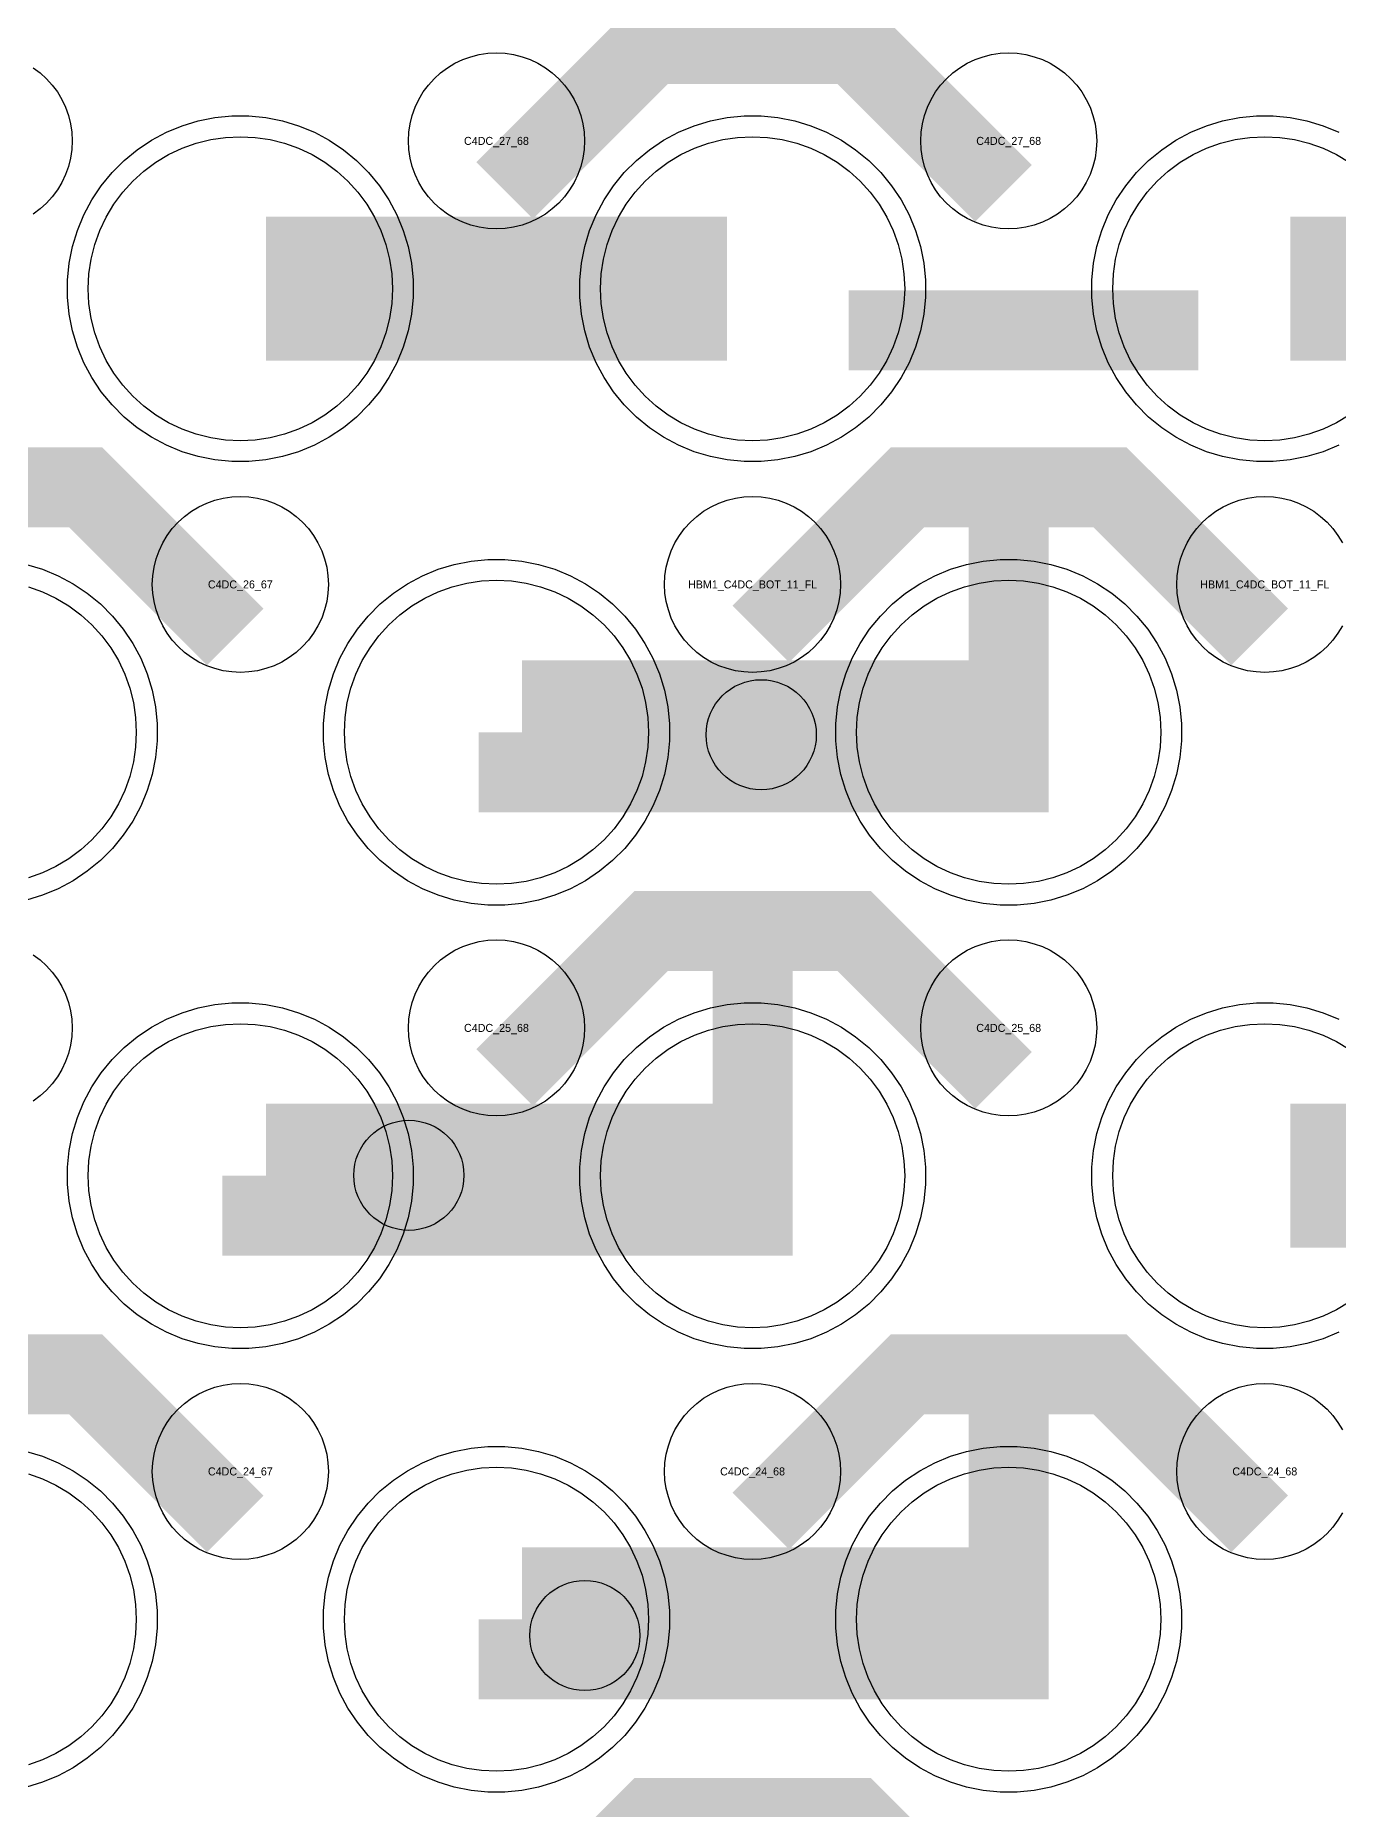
# Model space of a CAD drawing. Extents: x -11880 to 11880, y -14992 to 14992.
# Drawn here: x 9616 to 10023, y -11573 to -11019 of the extents above; entities that cross this region are included whole.
import ezdxf
from ezdxf.enums import TextEntityAlignment as Align

# ---------------------------------------------------------------- set-up
doc = ezdxf.new("R2010")
doc.units = 0
doc.header["$MEASUREMENT"] = 0
for name, color, linetype in [('GDS_775_DT_237', 138, 'CONTINUOUS'), ('RDL1_FS', 34, 'CONTINUOUS'), ('RDL_BS', 160, 'CONTINUOUS')]:
    doc.layers.add(name, color=color, linetype=linetype)

msp = doc.modelspace()

# ---------------------------------------------------------------- linework, layer by layer
at = {"layer": 'RDL1_FS'}
for points in [[(9680, -11145.844), (9675.343, -11145.615), (9670.732, -11144.931), (9666.209, -11143.799), (9661.819, -11142.227), (9657.605, -11140.235), (9653.605, -11137.837), (9649.86, -11135.059), (9646.406, -11131.929), (9643.276, -11128.475), (9640.498, -11124.73), (9638.1, -11120.73), (9636.108, -11116.516), (9634.536, -11112.126), (9633.404, -11107.603), (9632.72, -11102.992), (9632.491, -11098.335), (9632.72, -11093.678), (9633.404, -11089.067), (9634.536, -11084.544), (9636.108, -11080.154), (9638.1, -11075.94), (9640.498, -11071.94), (9643.276, -11068.195), (9646.406, -11064.741), (9649.86, -11061.611), (9653.605, -11058.833), (9657.605, -11056.435), (9661.819, -11054.443), (9666.209, -11052.871), (9670.732, -11051.739), (9675.343, -11051.055), (9680, -11050.826), (9684.657, -11051.055), (9689.268, -11051.739), (9693.791, -11052.871), (9698.181, -11054.443), (9702.395, -11056.435), (9706.395, -11058.833), (9710.14, -11061.611), (9713.594, -11064.741), (9716.724, -11068.195), (9719.502, -11071.94), (9721.9, -11075.94), (9723.892, -11080.154), (9725.464, -11084.544), (9726.596, -11089.067), (9727.28, -11093.678), (9727.509, -11098.335), (9727.28, -11102.992), (9726.596, -11107.603), (9725.464, -11112.126), (9723.892, -11116.516), (9721.9, -11120.73), (9719.502, -11124.73), (9716.724, -11128.475), (9713.594, -11131.929), (9710.14, -11135.059), (9706.395, -11137.837), (9702.395, -11140.235), (9698.181, -11142.227), (9693.791, -11143.799), (9689.268, -11144.931), (9684.657, -11145.615)], [(9840, -11145.844), (9835.343, -11145.615), (9830.732, -11144.931), (9826.209, -11143.799), (9821.819, -11142.227), (9817.605, -11140.235), (9813.605, -11137.837), (9809.86, -11135.059), (9806.406, -11131.929), (9803.276, -11128.475), (9800.498, -11124.73), (9798.1, -11120.73), (9796.108, -11116.516), (9794.536, -11112.126), (9793.404, -11107.603), (9792.72, -11102.992), (9792.491, -11098.335), (9792.72, -11093.678), (9793.404, -11089.067), (9794.536, -11084.544), (9796.108, -11080.154), (9798.1, -11075.94), (9800.498, -11071.94), (9803.276, -11068.195), (9806.406, -11064.741), (9809.86, -11061.611), (9813.605, -11058.833), (9817.605, -11056.435), (9821.819, -11054.443), (9826.209, -11052.871), (9830.732, -11051.739), (9835.343, -11051.055), (9840, -11050.826), (9844.657, -11051.055), (9849.268, -11051.739), (9853.791, -11052.871), (9858.181, -11054.443), (9862.395, -11056.435), (9866.395, -11058.833), (9870.14, -11061.611), (9873.594, -11064.741), (9876.724, -11068.195), (9879.502, -11071.94), (9881.9, -11075.94), (9883.892, -11080.154), (9885.464, -11084.544), (9886.596, -11089.067), (9887.28, -11093.678), (9887.509, -11098.335), (9887.28, -11102.992), (9886.596, -11107.603), (9885.464, -11112.126), (9883.892, -11116.516), (9881.9, -11120.73), (9879.502, -11124.73), (9876.724, -11128.475), (9873.594, -11131.929), (9870.14, -11135.059), (9866.395, -11137.837), (9862.395, -11140.235), (9858.181, -11142.227), (9853.791, -11143.799), (9849.268, -11144.931), (9844.657, -11145.615)], [(9760, -11284.409), (9755.343, -11284.18), (9750.732, -11283.496), (9746.209, -11282.364), (9741.819, -11280.792), (9737.605, -11278.8), (9733.605, -11276.402), (9729.86, -11273.624), (9726.406, -11270.494), (9723.276, -11267.04), (9720.498, -11263.295), (9718.1, -11259.295), (9716.108, -11255.081), (9714.536, -11250.691), (9713.404, -11246.168), (9712.72, -11241.557), (9712.491, -11236.9), (9712.72, -11232.243), (9713.404, -11227.632), (9714.536, -11223.109), (9716.108, -11218.719), (9718.1, -11214.505), (9720.498, -11210.505), (9723.276, -11206.76), (9726.406, -11203.306), (9729.86, -11200.176), (9733.605, -11197.398), (9737.605, -11195), (9741.819, -11193.008), (9746.209, -11191.436), (9750.732, -11190.304), (9755.343, -11189.62), (9760, -11189.391), (9764.657, -11189.62), (9769.268, -11190.304), (9773.791, -11191.436), (9778.181, -11193.008), (9782.395, -11195), (9786.395, -11197.398), (9790.14, -11200.176), (9793.594, -11203.306), (9796.724, -11206.76), (9799.502, -11210.505), (9801.9, -11214.505), (9803.892, -11218.719), (9805.464, -11223.109), (9806.596, -11227.632), (9807.28, -11232.243), (9807.509, -11236.9), (9807.28, -11241.557), (9806.596, -11246.168), (9805.464, -11250.691), (9803.892, -11255.081), (9801.9, -11259.295), (9799.502, -11263.295), (9796.724, -11267.04), (9793.594, -11270.494), (9790.14, -11273.624), (9786.395, -11276.402), (9782.395, -11278.8), (9778.181, -11280.792), (9773.791, -11282.364), (9769.268, -11283.496), (9764.657, -11284.18)], [(9920, -11284.409), (9915.343, -11284.18), (9910.732, -11283.496), (9906.209, -11282.364), (9901.819, -11280.792), (9897.605, -11278.8), (9893.605, -11276.402), (9889.86, -11273.624), (9886.406, -11270.494), (9883.276, -11267.04), (9880.498, -11263.295), (9878.1, -11259.295), (9876.108, -11255.081), (9874.536, -11250.691), (9873.404, -11246.168), (9872.72, -11241.557), (9872.491, -11236.9), (9872.72, -11232.243), (9873.404, -11227.632), (9874.536, -11223.109), (9876.108, -11218.719), (9878.1, -11214.505), (9880.498, -11210.505), (9883.276, -11206.76), (9886.406, -11203.306), (9889.86, -11200.176), (9893.605, -11197.398), (9897.605, -11195), (9901.819, -11193.008), (9906.209, -11191.436), (9910.732, -11190.304), (9915.343, -11189.62), (9920, -11189.391), (9924.657, -11189.62), (9929.268, -11190.304), (9933.791, -11191.436), (9938.181, -11193.008), (9942.395, -11195), (9946.395, -11197.398), (9950.14, -11200.176), (9953.594, -11203.306), (9956.724, -11206.76), (9959.502, -11210.505), (9961.9, -11214.505), (9963.892, -11218.719), (9965.464, -11223.109), (9966.596, -11227.632), (9967.28, -11232.243), (9967.509, -11236.9), (9967.28, -11241.557), (9966.596, -11246.168), (9965.464, -11250.691), (9963.892, -11255.081), (9961.9, -11259.295), (9959.502, -11263.295), (9956.724, -11267.04), (9953.594, -11270.494), (9950.14, -11273.624), (9946.395, -11276.402), (9942.395, -11278.8), (9938.181, -11280.792), (9933.791, -11282.364), (9929.268, -11283.496), (9924.657, -11284.18)], [(9680, -11422.969), (9675.343, -11422.74), (9670.732, -11422.056), (9666.209, -11420.924), (9661.819, -11419.352), (9657.605, -11417.36), (9653.605, -11414.962), (9649.86, -11412.184), (9646.406, -11409.054), (9643.276, -11405.6), (9640.498, -11401.855), (9638.1, -11397.855), (9636.108, -11393.641), (9634.536, -11389.251), (9633.404, -11384.728), (9632.72, -11380.117), (9632.491, -11375.46), (9632.72, -11370.803), (9633.404, -11366.192), (9634.536, -11361.669), (9636.108, -11357.279), (9638.1, -11353.065), (9640.498, -11349.065), (9643.276, -11345.32), (9646.406, -11341.866), (9649.86, -11338.736), (9653.605, -11335.958), (9657.605, -11333.56), (9661.819, -11331.568), (9666.209, -11329.996), (9670.732, -11328.864), (9675.343, -11328.18), (9680, -11327.951), (9684.657, -11328.18), (9689.268, -11328.864), (9693.791, -11329.996), (9698.181, -11331.568), (9702.395, -11333.56), (9706.395, -11335.958), (9710.14, -11338.736), (9713.594, -11341.866), (9716.724, -11345.32), (9719.502, -11349.065), (9721.9, -11353.065), (9723.892, -11357.279), (9725.464, -11361.669), (9726.596, -11366.192), (9727.28, -11370.803), (9727.509, -11375.46), (9727.28, -11380.117), (9726.596, -11384.728), (9725.464, -11389.251), (9723.892, -11393.641), (9721.9, -11397.855), (9719.502, -11401.855), (9716.724, -11405.6), (9713.594, -11409.054), (9710.14, -11412.184), (9706.395, -11414.962), (9702.395, -11417.36), (9698.181, -11419.352), (9693.791, -11420.924), (9689.268, -11422.056), (9684.657, -11422.74)], [(9840, -11422.969), (9835.343, -11422.74), (9830.732, -11422.056), (9826.209, -11420.924), (9821.819, -11419.352), (9817.605, -11417.36), (9813.605, -11414.962), (9809.86, -11412.184), (9806.406, -11409.054), (9803.276, -11405.6), (9800.498, -11401.855), (9798.1, -11397.855), (9796.108, -11393.641), (9794.536, -11389.251), (9793.404, -11384.728), (9792.72, -11380.117), (9792.491, -11375.46), (9792.72, -11370.803), (9793.404, -11366.192), (9794.536, -11361.669), (9796.108, -11357.279), (9798.1, -11353.065), (9800.498, -11349.065), (9803.276, -11345.32), (9806.406, -11341.866), (9809.86, -11338.736), (9813.605, -11335.958), (9817.605, -11333.56), (9821.819, -11331.568), (9826.209, -11329.996), (9830.732, -11328.864), (9835.343, -11328.18), (9840, -11327.951), (9844.657, -11328.18), (9849.268, -11328.864), (9853.791, -11329.996), (9858.181, -11331.568), (9862.395, -11333.56), (9866.395, -11335.958), (9870.14, -11338.736), (9873.594, -11341.866), (9876.724, -11345.32), (9879.502, -11349.065), (9881.9, -11353.065), (9883.892, -11357.279), (9885.464, -11361.669), (9886.596, -11366.192), (9887.28, -11370.803), (9887.509, -11375.46), (9887.28, -11380.117), (9886.596, -11384.728), (9885.464, -11389.251), (9883.892, -11393.641), (9881.9, -11397.855), (9879.502, -11401.855), (9876.724, -11405.6), (9873.594, -11409.054), (9870.14, -11412.184), (9866.395, -11414.962), (9862.395, -11417.36), (9858.181, -11419.352), (9853.791, -11420.924), (9849.268, -11422.056), (9844.657, -11422.74)], [(9760, -11561.534), (9755.343, -11561.305), (9750.732, -11560.621), (9746.209, -11559.489), (9741.819, -11557.917), (9737.605, -11555.925), (9733.605, -11553.527), (9729.86, -11550.749), (9726.406, -11547.619), (9723.276, -11544.165), (9720.498, -11540.42), (9718.1, -11536.42), (9716.108, -11532.206), (9714.536, -11527.816), (9713.404, -11523.293), (9712.72, -11518.682), (9712.491, -11514.025), (9712.72, -11509.368), (9713.404, -11504.757), (9714.536, -11500.234), (9716.108, -11495.844), (9718.1, -11491.63), (9720.498, -11487.63), (9723.276, -11483.885), (9726.406, -11480.431), (9729.86, -11477.301), (9733.605, -11474.523), (9737.605, -11472.125), (9741.819, -11470.133), (9746.209, -11468.561), (9750.732, -11467.429), (9755.343, -11466.745), (9760, -11466.516), (9764.657, -11466.745), (9769.268, -11467.429), (9773.791, -11468.561), (9778.181, -11470.133), (9782.395, -11472.125), (9786.395, -11474.523), (9790.14, -11477.301), (9793.594, -11480.431), (9796.724, -11483.885), (9799.502, -11487.63), (9801.9, -11491.63), (9803.892, -11495.844), (9805.464, -11500.234), (9806.596, -11504.757), (9807.28, -11509.368), (9807.509, -11514.025), (9807.28, -11518.682), (9806.596, -11523.293), (9805.464, -11527.816), (9803.892, -11532.206), (9801.9, -11536.42), (9799.502, -11540.42), (9796.724, -11544.165), (9793.594, -11547.619), (9790.14, -11550.749), (9786.395, -11553.527), (9782.395, -11555.925), (9778.181, -11557.917), (9773.791, -11559.489), (9769.268, -11560.621), (9764.657, -11561.305)], [(9920, -11561.534), (9915.343, -11561.305), (9910.732, -11560.621), (9906.209, -11559.489), (9901.819, -11557.917), (9897.605, -11555.925), (9893.605, -11553.527), (9889.86, -11550.749), (9886.406, -11547.619), (9883.276, -11544.165), (9880.498, -11540.42), (9878.1, -11536.42), (9876.108, -11532.206), (9874.536, -11527.816), (9873.404, -11523.293), (9872.72, -11518.682), (9872.491, -11514.025), (9872.72, -11509.368), (9873.404, -11504.757), (9874.536, -11500.234), (9876.108, -11495.844), (9878.1, -11491.63), (9880.498, -11487.63), (9883.276, -11483.885), (9886.406, -11480.431), (9889.86, -11477.301), (9893.605, -11474.523), (9897.605, -11472.125), (9901.819, -11470.133), (9906.209, -11468.561), (9910.732, -11467.429), (9915.343, -11466.745), (9920, -11466.516), (9924.657, -11466.745), (9929.268, -11467.429), (9933.791, -11468.561), (9938.181, -11470.133), (9942.395, -11472.125), (9946.395, -11474.523), (9950.14, -11477.301), (9953.594, -11480.431), (9956.724, -11483.885), (9959.502, -11487.63), (9961.9, -11491.63), (9963.892, -11495.844), (9965.464, -11500.234), (9966.596, -11504.757), (9967.28, -11509.368), (9967.509, -11514.025), (9967.28, -11518.682), (9966.596, -11523.293), (9965.464, -11527.816), (9963.892, -11532.206), (9961.9, -11536.42), (9959.502, -11540.42), (9956.724, -11544.165), (9953.594, -11547.619), (9950.14, -11550.749), (9946.395, -11553.527), (9942.395, -11555.925), (9938.181, -11557.917), (9933.791, -11559.489), (9929.268, -11560.621), (9924.657, -11561.305)]]:
    msp.add_lwpolyline(points, close=True, dxfattribs=at)
for points in [[(10026.395, -11137.837), (10022.395, -11140.235), (10018.181, -11142.227), (10013.791, -11143.799), (10009.268, -11144.931), (10004.657, -11145.615), (10000, -11145.844), (9995.343, -11145.615), (9990.732, -11144.931), (9986.209, -11143.799), (9981.819, -11142.227), (9977.605, -11140.235), (9973.605, -11137.837), (9969.86, -11135.059), (9966.406, -11131.929), (9963.276, -11128.475), (9960.498, -11124.73), (9958.1, -11120.73), (9956.108, -11116.516), (9954.536, -11112.126), (9953.404, -11107.603), (9952.72, -11102.992), (9952.491, -11098.335), (9952.72, -11093.678), (9953.404, -11089.067), (9954.536, -11084.544), (9956.108, -11080.154), (9958.1, -11075.94), (9960.498, -11071.94), (9963.276, -11068.195), (9966.406, -11064.741), (9969.86, -11061.611), (9973.605, -11058.833), (9977.605, -11056.435), (9981.819, -11054.443), (9986.209, -11052.871), (9990.732, -11051.739), (9995.343, -11051.055), (10000, -11050.826), (10004.657, -11051.055), (10009.268, -11051.739), (10013.791, -11052.871), (10018.181, -11054.443), (10022.395, -11056.435), (10026.395, -11058.833)], [(10026.395, -11414.962), (10022.395, -11417.36), (10018.181, -11419.352), (10013.791, -11420.924), (10009.268, -11422.056), (10004.657, -11422.74), (10000, -11422.969), (9995.343, -11422.74), (9990.732, -11422.056), (9986.209, -11420.924), (9981.819, -11419.352), (9977.605, -11417.36), (9973.605, -11414.962), (9969.86, -11412.184), (9966.406, -11409.054), (9963.276, -11405.6), (9960.498, -11401.855), (9958.1, -11397.855), (9956.108, -11393.641), (9954.536, -11389.251), (9953.404, -11384.728), (9952.72, -11380.117), (9952.491, -11375.46), (9952.72, -11370.803), (9953.404, -11366.192), (9954.536, -11361.669), (9956.108, -11357.279), (9958.1, -11353.065), (9960.498, -11349.065), (9963.276, -11345.32), (9966.406, -11341.866), (9969.86, -11338.736), (9973.605, -11335.958), (9977.605, -11333.56), (9981.819, -11331.568), (9986.209, -11329.996), (9990.732, -11328.864), (9995.343, -11328.18), (10000, -11327.951), (10004.657, -11328.18), (10009.268, -11328.864), (10013.791, -11329.996), (10018.181, -11331.568), (10022.395, -11333.56), (10026.395, -11335.958)], [(9613.791, -11468.561), (9618.181, -11470.133), (9622.395, -11472.125), (9626.395, -11474.523), (9630.14, -11477.301), (9633.594, -11480.431), (9636.724, -11483.885), (9639.502, -11487.63), (9641.9, -11491.63), (9643.892, -11495.844), (9645.464, -11500.234), (9646.596, -11504.757), (9647.28, -11509.368), (9647.509, -11514.025), (9647.28, -11518.682), (9646.596, -11523.293), (9645.464, -11527.816), (9643.892, -11532.206), (9641.9, -11536.42), (9639.502, -11540.42), (9636.724, -11544.165), (9633.594, -11547.619), (9630.14, -11550.749), (9626.395, -11553.527), (9622.395, -11555.925), (9618.181, -11557.917), (9613.791, -11559.489)]]:
    msp.add_lwpolyline(points, dxfattribs=at)
for points in [[(9688.002, -11098.335, 45, 45, 0), (9760.002, -11098.335, 45, 45, 0)], [(9760.002, -11098.335, 45, 45, 0), (9832.002, -11098.335, 45, 45, 0)], [(10008.002, -11098.335, 45, 45, 0), (10080.002, -11098.335, 45, 45, 0)], [(9768.002, -11236.9, 45, 45, 0), (9840.002, -11236.9, 45, 45, 0)], [(9840.002, -11236.9, 45, 45, 0), (9912.002, -11236.9, 45, 45, 0)], [(9688.002, -11375.46, 45, 45, 0), (9760.002, -11375.46, 45, 45, 0)], [(9760.002, -11375.46, 45, 45, 0), (9832.002, -11375.46, 45, 45, 0)], [(10008.002, -11375.46, 45, 45, 0), (10080.002, -11375.46, 45, 45, 0)], [(9768.002, -11514.025, 45, 45, 0), (9840.002, -11514.025, 45, 45, 0)], [(9840.002, -11514.025, 45, 45, 0), (9912.002, -11514.025, 45, 45, 0)]]:
    msp.add_lwpolyline(points, format="xyseb", dxfattribs=at)
at = {"layer": 'RDL1_FS', "color": 241, "true_color": 0xf7abae}
msp.add_lwpolyline([(9613.791, -11191.436), (9618.181, -11193.008), (9622.395, -11195), (9626.395, -11197.398), (9630.14, -11200.176), (9633.594, -11203.306), (9636.724, -11206.76), (9639.502, -11210.505), (9641.9, -11214.505), (9643.892, -11218.719), (9645.464, -11223.109), (9646.596, -11227.632), (9647.28, -11232.243), (9647.509, -11236.9), (9647.28, -11241.557), (9646.596, -11246.168), (9645.464, -11250.691), (9643.892, -11255.081), (9641.9, -11259.295), (9639.502, -11263.295), (9636.724, -11267.04), (9633.594, -11270.494), (9630.14, -11273.624), (9626.395, -11276.402), (9622.395, -11278.8), (9618.181, -11280.792), (9613.791, -11282.364)], dxfattribs=at)
at = {"layer": 'RDL1_FS'}
for centre in [(9842.704, -11237.676), (9732.632, -11375.319), (9787.603, -11519.086)]:
    msp.add_circle(centre, 17.2, dxfattribs=at)
at = {"layer": 'RDL_BS'}
for points in [[(9762.562, -11067.649, 25, 25, 0), (9808.377, -11021.834, 25, 25, 0), (9841.93, -11021.834, 25, 25, 0)], [(9918.401, -11068.548, 25, 25, 0), (9871.687, -11021.834, 25, 25, 0), (9841.929, -11021.834, 25, 25, 0)], [(9870.016, -11111.348, 25, 25, 0), (9979.281, -11111.348, 25, 25, 0)], [(9920, -11261.9, 25, 25, 0), (9920, -11147.899, 25, 25, 0)], [(9678.401, -11207.113, 25, 25, 0), (9631.687, -11160.399, 25, 25, 0), (9601.929, -11160.399, 25, 25, 0)], [(9842.562, -11206.214, 25, 25, 0), (9888.377, -11160.399, 25, 25, 0), (9921.93, -11160.399, 25, 25, 0)], [(9998.401, -11207.113, 25, 25, 0), (9951.687, -11160.399, 25, 25, 0), (9921.929, -11160.399, 25, 25, 0)], [(9754.397, -11249.4, 25, 25, 0), (9932.5, -11249.4, 25, 25, 0)], [(9840, -11400.46, 25, 25, 0), (9840, -11286.459, 25, 25, 0)], [(9762.562, -11344.774, 25, 25, 0), (9808.377, -11298.959, 25, 25, 0), (9841.93, -11298.959, 25, 25, 0)], [(9918.401, -11345.673, 25, 25, 0), (9871.687, -11298.959, 25, 25, 0), (9841.929, -11298.959, 25, 25, 0)], [(9674.397, -11387.96, 25, 25, 0), (9852.5, -11387.96, 25, 25, 0)], [(9920, -11539.025, 25, 25, 0), (9920, -11425.024, 25, 25, 0)], [(9678.401, -11484.238, 25, 25, 0), (9631.687, -11437.524, 25, 25, 0), (9601.929, -11437.524, 25, 25, 0)], [(9842.562, -11483.339, 25, 25, 0), (9888.377, -11437.524, 25, 25, 0), (9921.93, -11437.524, 25, 25, 0)], [(9998.401, -11484.238, 25, 25, 0), (9951.687, -11437.524, 25, 25, 0), (9921.929, -11437.524, 25, 25, 0)], [(9434.397, -11526.525, 25, 25, 0), (9612.5, -11526.525, 25, 25, 0)], [(9754.397, -11526.525, 25, 25, 0), (9932.5, -11526.525, 25, 25, 0)], [(9762.562, -11621.904, 25, 25, 0), (9808.377, -11576.089, 25, 25, 0), (9841.93, -11576.089, 25, 25, 0)], [(9918.401, -11622.803, 25, 25, 0), (9871.687, -11576.089, 25, 25, 0), (9841.929, -11576.089, 25, 25, 0)]]:
    msp.add_lwpolyline(points, format="xyseb", dxfattribs=at)
for points in [[(9615.28, -11029.29), (9617.443, -11030.893), (9619.442, -11032.705), (9621.254, -11034.704), (9622.857, -11036.867), (9624.25, -11039.191), (9625.402, -11041.628), (9626.309, -11044.163), (9626.966, -11046.782), (9627.362, -11049.454), (9627.494, -11052.147), (9627.362, -11054.84), (9626.966, -11057.512), (9626.309, -11060.131), (9625.402, -11062.666), (9624.25, -11065.103), (9622.857, -11067.427), (9621.254, -11069.59), (9619.442, -11071.589), (9617.443, -11073.401), (9615.28, -11075.004)], [(10023.115, -11147.21), (10018.205, -11149.241), (10013.165, -11150.772), (10007.938, -11151.818), (10002.644, -11152.335), (9997.356, -11152.335), (9992.062, -11151.818), (9986.835, -11150.772), (9981.795, -11149.241), (9976.885, -11147.21), (9972.223, -11144.718), (9967.809, -11141.771), (9963.708, -11138.409), (9959.926, -11134.627), (9956.564, -11130.526), (9953.617, -11126.112), (9951.125, -11121.45), (9949.094, -11116.54), (9947.563, -11111.5), (9946.517, -11106.273), (9946, -11100.979), (9946, -11095.691), (9946.517, -11090.397), (9947.563, -11085.17), (9949.094, -11080.13), (9951.125, -11075.22), (9953.617, -11070.558), (9956.564, -11066.144), (9959.926, -11062.043), (9963.708, -11058.261), (9967.809, -11054.899), (9972.223, -11051.952), (9976.885, -11049.46), (9981.795, -11047.429), (9986.835, -11045.898), (9992.062, -11044.852), (9997.356, -11044.335), (10002.644, -11044.335), (10007.938, -11044.852), (10013.165, -11045.898), (10018.205, -11047.429), (10023.115, -11049.46)], [(10024.25, -11203.668), (10022.857, -11205.992), (10021.254, -11208.155), (10019.442, -11210.154), (10017.443, -11211.966), (10015.28, -11213.569), (10012.956, -11214.962), (10010.519, -11216.114), (10007.984, -11217.021), (10005.365, -11217.678), (10002.693, -11218.074), (10000, -11218.206), (9997.307, -11218.074), (9994.635, -11217.678), (9992.016, -11217.021), (9989.481, -11216.114), (9987.044, -11214.962), (9984.72, -11213.569), (9982.557, -11211.966), (9980.558, -11210.154), (9978.746, -11208.155), (9977.143, -11205.992), (9975.75, -11203.668), (9974.598, -11201.231), (9973.691, -11198.696), (9973.034, -11196.077), (9972.638, -11193.405), (9972.506, -11190.712), (9972.638, -11188.019), (9973.034, -11185.347), (9973.691, -11182.728), (9974.598, -11180.193), (9975.75, -11177.756), (9977.143, -11175.432), (9978.746, -11173.269), (9980.558, -11171.27), (9982.557, -11169.458), (9984.72, -11167.855), (9987.044, -11166.462), (9989.481, -11165.31), (9992.016, -11164.403), (9994.635, -11163.746), (9997.307, -11163.35), (10000, -11163.218), (10002.693, -11163.35), (10005.365, -11163.746), (10007.984, -11164.403), (10010.519, -11165.31), (10012.956, -11166.462), (10015.28, -11167.855), (10017.443, -11169.458), (10019.442, -11171.27), (10021.254, -11173.269), (10022.857, -11175.432), (10024.25, -11177.756)], [(9615.28, -11306.415), (9617.443, -11308.018), (9619.442, -11309.83), (9621.254, -11311.829), (9622.857, -11313.992), (9624.25, -11316.316), (9625.402, -11318.753), (9626.309, -11321.288), (9626.966, -11323.907), (9627.362, -11326.579), (9627.494, -11329.272), (9627.362, -11331.965), (9626.966, -11334.637), (9626.309, -11337.256), (9625.402, -11339.791), (9624.25, -11342.228), (9622.857, -11344.552), (9621.254, -11346.715), (9619.442, -11348.714), (9617.443, -11350.526), (9615.28, -11352.129)], [(10023.115, -11424.335), (10018.205, -11426.366), (10013.165, -11427.897), (10007.938, -11428.943), (10002.644, -11429.46), (9997.356, -11429.46), (9992.062, -11428.943), (9986.835, -11427.897), (9981.795, -11426.366), (9976.885, -11424.335), (9972.223, -11421.843), (9967.809, -11418.896), (9963.708, -11415.534), (9959.926, -11411.752), (9956.564, -11407.651), (9953.617, -11403.237), (9951.125, -11398.575), (9949.094, -11393.665), (9947.563, -11388.625), (9946.517, -11383.398), (9946, -11378.104), (9946, -11372.816), (9946.517, -11367.522), (9947.563, -11362.295), (9949.094, -11357.255), (9951.125, -11352.345), (9953.617, -11347.683), (9956.564, -11343.269), (9959.926, -11339.168), (9963.708, -11335.386), (9967.809, -11332.024), (9972.223, -11329.077), (9976.885, -11326.585), (9981.795, -11324.554), (9986.835, -11323.023), (9992.062, -11321.977), (9997.356, -11321.46), (10002.644, -11321.46), (10007.938, -11321.977), (10013.165, -11323.023), (10018.205, -11324.554), (10023.115, -11326.585)], [(10024.25, -11480.793), (10022.857, -11483.117), (10021.254, -11485.28), (10019.442, -11487.279), (10017.443, -11489.091), (10015.28, -11490.694), (10012.956, -11492.087), (10010.519, -11493.239), (10007.984, -11494.146), (10005.365, -11494.803), (10002.693, -11495.199), (10000, -11495.331), (9997.307, -11495.199), (9994.635, -11494.803), (9992.016, -11494.146), (9989.481, -11493.239), (9987.044, -11492.087), (9984.72, -11490.694), (9982.557, -11489.091), (9980.558, -11487.279), (9978.746, -11485.28), (9977.143, -11483.117), (9975.75, -11480.793), (9974.598, -11478.356), (9973.691, -11475.821), (9973.034, -11473.202), (9972.638, -11470.53), (9972.506, -11467.837), (9972.638, -11465.144), (9973.034, -11462.472), (9973.691, -11459.853), (9974.598, -11457.318), (9975.75, -11454.881), (9977.143, -11452.557), (9978.746, -11450.394), (9980.558, -11448.395), (9982.557, -11446.583), (9984.72, -11444.98), (9987.044, -11443.587), (9989.481, -11442.435), (9992.016, -11441.528), (9994.635, -11440.871), (9997.307, -11440.475), (10000, -11440.343), (10002.693, -11440.475), (10005.365, -11440.871), (10007.984, -11441.528), (10010.519, -11442.435), (10012.956, -11443.587), (10015.28, -11444.98), (10017.443, -11446.583), (10019.442, -11448.395), (10021.254, -11450.394), (10022.857, -11452.557), (10024.25, -11454.881)], [(9613.165, -11461.588), (9618.205, -11463.119), (9623.115, -11465.15), (9627.777, -11467.642), (9632.191, -11470.589), (9636.292, -11473.951), (9640.074, -11477.733), (9643.436, -11481.834), (9646.383, -11486.248), (9648.875, -11490.91), (9650.906, -11495.82), (9652.437, -11500.86), (9653.483, -11506.087), (9654, -11511.381), (9654, -11516.669), (9653.483, -11521.963), (9652.437, -11527.19), (9650.906, -11532.23), (9648.875, -11537.14), (9646.383, -11541.802), (9643.436, -11546.216), (9640.074, -11550.317), (9636.292, -11554.099), (9632.191, -11557.461), (9627.777, -11560.408), (9623.115, -11562.9), (9618.205, -11564.931), (9613.165, -11566.462)]]:
    msp.add_lwpolyline(points, dxfattribs=at)
for points in [[(9760, -11079.641), (9757.307, -11079.509), (9754.635, -11079.113), (9752.016, -11078.456), (9749.481, -11077.549), (9747.044, -11076.397), (9744.72, -11075.004), (9742.557, -11073.401), (9740.558, -11071.589), (9738.746, -11069.59), (9737.143, -11067.427), (9735.75, -11065.103), (9734.598, -11062.666), (9733.691, -11060.131), (9733.034, -11057.512), (9732.638, -11054.84), (9732.506, -11052.147), (9732.638, -11049.454), (9733.034, -11046.782), (9733.691, -11044.163), (9734.598, -11041.628), (9735.75, -11039.191), (9737.143, -11036.867), (9738.746, -11034.704), (9740.558, -11032.705), (9742.557, -11030.893), (9744.72, -11029.29), (9747.044, -11027.897), (9749.481, -11026.745), (9752.016, -11025.838), (9754.635, -11025.181), (9757.307, -11024.785), (9760, -11024.653), (9762.693, -11024.785), (9765.365, -11025.181), (9767.984, -11025.838), (9770.519, -11026.745), (9772.956, -11027.897), (9775.28, -11029.29), (9777.443, -11030.893), (9779.442, -11032.705), (9781.254, -11034.704), (9782.857, -11036.867), (9784.25, -11039.191), (9785.402, -11041.628), (9786.309, -11044.163), (9786.966, -11046.782), (9787.362, -11049.454), (9787.494, -11052.147), (9787.362, -11054.84), (9786.966, -11057.512), (9786.309, -11060.131), (9785.402, -11062.666), (9784.25, -11065.103), (9782.857, -11067.427), (9781.254, -11069.59), (9779.442, -11071.589), (9777.443, -11073.401), (9775.28, -11075.004), (9772.956, -11076.397), (9770.519, -11077.549), (9767.984, -11078.456), (9765.365, -11079.113), (9762.693, -11079.509)], [(9920, -11079.641), (9917.307, -11079.509), (9914.635, -11079.113), (9912.016, -11078.456), (9909.481, -11077.549), (9907.044, -11076.397), (9904.72, -11075.004), (9902.557, -11073.401), (9900.558, -11071.589), (9898.746, -11069.59), (9897.143, -11067.427), (9895.75, -11065.103), (9894.598, -11062.666), (9893.691, -11060.131), (9893.034, -11057.512), (9892.638, -11054.84), (9892.506, -11052.147), (9892.638, -11049.454), (9893.034, -11046.782), (9893.691, -11044.163), (9894.598, -11041.628), (9895.75, -11039.191), (9897.143, -11036.867), (9898.746, -11034.704), (9900.558, -11032.705), (9902.557, -11030.893), (9904.72, -11029.29), (9907.044, -11027.897), (9909.481, -11026.745), (9912.016, -11025.838), (9914.635, -11025.181), (9917.307, -11024.785), (9920, -11024.653), (9922.693, -11024.785), (9925.365, -11025.181), (9927.984, -11025.838), (9930.519, -11026.745), (9932.956, -11027.897), (9935.28, -11029.29), (9937.443, -11030.893), (9939.442, -11032.705), (9941.254, -11034.704), (9942.857, -11036.867), (9944.25, -11039.191), (9945.402, -11041.628), (9946.309, -11044.163), (9946.966, -11046.782), (9947.362, -11049.454), (9947.494, -11052.147), (9947.362, -11054.84), (9946.966, -11057.512), (9946.309, -11060.131), (9945.402, -11062.666), (9944.25, -11065.103), (9942.857, -11067.427), (9941.254, -11069.59), (9939.442, -11071.589), (9937.443, -11073.401), (9935.28, -11075.004), (9932.956, -11076.397), (9930.519, -11077.549), (9927.984, -11078.456), (9925.365, -11079.113), (9922.693, -11079.509)], [(9677.356, -11152.335), (9672.062, -11151.818), (9666.835, -11150.772), (9661.795, -11149.241), (9656.885, -11147.21), (9652.223, -11144.718), (9647.809, -11141.771), (9643.708, -11138.409), (9639.926, -11134.627), (9636.564, -11130.526), (9633.617, -11126.112), (9631.125, -11121.45), (9629.094, -11116.54), (9627.563, -11111.5), (9626.517, -11106.273), (9626, -11100.979), (9626, -11095.691), (9626.517, -11090.397), (9627.563, -11085.17), (9629.094, -11080.13), (9631.125, -11075.22), (9633.617, -11070.558), (9636.564, -11066.144), (9639.926, -11062.043), (9643.708, -11058.261), (9647.809, -11054.899), (9652.223, -11051.952), (9656.885, -11049.46), (9661.795, -11047.429), (9666.835, -11045.898), (9672.062, -11044.852), (9677.356, -11044.335), (9682.644, -11044.335), (9687.938, -11044.852), (9693.165, -11045.898), (9698.205, -11047.429), (9703.115, -11049.46), (9707.777, -11051.952), (9712.191, -11054.899), (9716.292, -11058.261), (9720.074, -11062.043), (9723.436, -11066.144), (9726.383, -11070.558), (9728.875, -11075.22), (9730.906, -11080.13), (9732.437, -11085.17), (9733.483, -11090.397), (9734, -11095.691), (9734, -11100.979), (9733.483, -11106.273), (9732.437, -11111.5), (9730.906, -11116.54), (9728.875, -11121.45), (9726.383, -11126.112), (9723.436, -11130.526), (9720.074, -11134.627), (9716.292, -11138.409), (9712.191, -11141.771), (9707.777, -11144.718), (9703.115, -11147.21), (9698.205, -11149.241), (9693.165, -11150.772), (9687.938, -11151.818), (9682.644, -11152.335)], [(9837.356, -11152.335), (9832.062, -11151.818), (9826.835, -11150.772), (9821.795, -11149.241), (9816.885, -11147.21), (9812.223, -11144.718), (9807.809, -11141.771), (9803.708, -11138.409), (9799.926, -11134.627), (9796.564, -11130.526), (9793.617, -11126.112), (9791.125, -11121.45), (9789.094, -11116.54), (9787.563, -11111.5), (9786.517, -11106.273), (9786, -11100.979), (9786, -11095.691), (9786.517, -11090.397), (9787.563, -11085.17), (9789.094, -11080.13), (9791.125, -11075.22), (9793.617, -11070.558), (9796.564, -11066.144), (9799.926, -11062.043), (9803.708, -11058.261), (9807.809, -11054.899), (9812.223, -11051.952), (9816.885, -11049.46), (9821.795, -11047.429), (9826.835, -11045.898), (9832.062, -11044.852), (9837.356, -11044.335), (9842.644, -11044.335), (9847.938, -11044.852), (9853.165, -11045.898), (9858.205, -11047.429), (9863.115, -11049.46), (9867.777, -11051.952), (9872.191, -11054.899), (9876.292, -11058.261), (9880.074, -11062.043), (9883.436, -11066.144), (9886.383, -11070.558), (9888.875, -11075.22), (9890.906, -11080.13), (9892.437, -11085.17), (9893.483, -11090.397), (9894, -11095.691), (9894, -11100.979), (9893.483, -11106.273), (9892.437, -11111.5), (9890.906, -11116.54), (9888.875, -11121.45), (9886.383, -11126.112), (9883.436, -11130.526), (9880.074, -11134.627), (9876.292, -11138.409), (9872.191, -11141.771), (9867.777, -11144.718), (9863.115, -11147.21), (9858.205, -11149.241), (9853.165, -11150.772), (9847.938, -11151.818), (9842.644, -11152.335)], [(9680, -11218.206), (9677.307, -11218.074), (9674.635, -11217.678), (9672.016, -11217.021), (9669.481, -11216.114), (9667.044, -11214.962), (9664.72, -11213.569), (9662.557, -11211.966), (9660.558, -11210.154), (9658.746, -11208.155), (9657.143, -11205.992), (9655.75, -11203.668), (9654.598, -11201.231), (9653.691, -11198.696), (9653.034, -11196.077), (9652.638, -11193.405), (9652.506, -11190.712), (9652.638, -11188.019), (9653.034, -11185.347), (9653.691, -11182.728), (9654.598, -11180.193), (9655.75, -11177.756), (9657.143, -11175.432), (9658.746, -11173.269), (9660.558, -11171.27), (9662.557, -11169.458), (9664.72, -11167.855), (9667.044, -11166.462), (9669.481, -11165.31), (9672.016, -11164.403), (9674.635, -11163.746), (9677.307, -11163.35), (9680, -11163.218), (9682.693, -11163.35), (9685.365, -11163.746), (9687.984, -11164.403), (9690.519, -11165.31), (9692.956, -11166.462), (9695.28, -11167.855), (9697.443, -11169.458), (9699.442, -11171.27), (9701.254, -11173.269), (9702.857, -11175.432), (9704.25, -11177.756), (9705.402, -11180.193), (9706.309, -11182.728), (9706.966, -11185.347), (9707.362, -11188.019), (9707.494, -11190.712), (9707.362, -11193.405), (9706.966, -11196.077), (9706.309, -11198.696), (9705.402, -11201.231), (9704.25, -11203.668), (9702.857, -11205.992), (9701.254, -11208.155), (9699.442, -11210.154), (9697.443, -11211.966), (9695.28, -11213.569), (9692.956, -11214.962), (9690.519, -11216.114), (9687.984, -11217.021), (9685.365, -11217.678), (9682.693, -11218.074)], [(9840, -11218.206), (9837.307, -11218.074), (9834.635, -11217.678), (9832.016, -11217.021), (9829.481, -11216.114), (9827.044, -11214.962), (9824.72, -11213.569), (9822.557, -11211.966), (9820.558, -11210.154), (9818.746, -11208.155), (9817.143, -11205.992), (9815.75, -11203.668), (9814.598, -11201.231), (9813.691, -11198.696), (9813.034, -11196.077), (9812.638, -11193.405), (9812.506, -11190.712), (9812.638, -11188.019), (9813.034, -11185.347), (9813.691, -11182.728), (9814.598, -11180.193), (9815.75, -11177.756), (9817.143, -11175.432), (9818.746, -11173.269), (9820.558, -11171.27), (9822.557, -11169.458), (9824.72, -11167.855), (9827.044, -11166.462), (9829.481, -11165.31), (9832.016, -11164.403), (9834.635, -11163.746), (9837.307, -11163.35), (9840, -11163.218), (9842.693, -11163.35), (9845.365, -11163.746), (9847.984, -11164.403), (9850.519, -11165.31), (9852.956, -11166.462), (9855.28, -11167.855), (9857.443, -11169.458), (9859.442, -11171.27), (9861.254, -11173.269), (9862.857, -11175.432), (9864.25, -11177.756), (9865.402, -11180.193), (9866.309, -11182.728), (9866.966, -11185.347), (9867.362, -11188.019), (9867.494, -11190.712), (9867.362, -11193.405), (9866.966, -11196.077), (9866.309, -11198.696), (9865.402, -11201.231), (9864.25, -11203.668), (9862.857, -11205.992), (9861.254, -11208.155), (9859.442, -11210.154), (9857.443, -11211.966), (9855.28, -11213.569), (9852.956, -11214.962), (9850.519, -11216.114), (9847.984, -11217.021), (9845.365, -11217.678), (9842.693, -11218.074)], [(9757.356, -11290.9), (9752.062, -11290.383), (9746.835, -11289.337), (9741.795, -11287.806), (9736.885, -11285.775), (9732.223, -11283.283), (9727.809, -11280.336), (9723.708, -11276.974), (9719.926, -11273.192), (9716.564, -11269.091), (9713.617, -11264.677), (9711.125, -11260.015), (9709.094, -11255.105), (9707.563, -11250.065), (9706.517, -11244.838), (9706, -11239.544), (9706, -11234.256), (9706.517, -11228.962), (9707.563, -11223.735), (9709.094, -11218.695), (9711.125, -11213.785), (9713.617, -11209.123), (9716.564, -11204.709), (9719.926, -11200.608), (9723.708, -11196.826), (9727.809, -11193.464), (9732.223, -11190.517), (9736.885, -11188.025), (9741.795, -11185.994), (9746.835, -11184.463), (9752.062, -11183.417), (9757.356, -11182.9), (9762.644, -11182.9), (9767.938, -11183.417), (9773.165, -11184.463), (9778.205, -11185.994), (9783.115, -11188.025), (9787.777, -11190.517), (9792.191, -11193.464), (9796.292, -11196.826), (9800.074, -11200.608), (9803.436, -11204.709), (9806.383, -11209.123), (9808.875, -11213.785), (9810.906, -11218.695), (9812.437, -11223.735), (9813.483, -11228.962), (9814, -11234.256), (9814, -11239.544), (9813.483, -11244.838), (9812.437, -11250.065), (9810.906, -11255.105), (9808.875, -11260.015), (9806.383, -11264.677), (9803.436, -11269.091), (9800.074, -11273.192), (9796.292, -11276.974), (9792.191, -11280.336), (9787.777, -11283.283), (9783.115, -11285.775), (9778.205, -11287.806), (9773.165, -11289.337), (9767.938, -11290.383), (9762.644, -11290.9)], [(9917.356, -11290.9), (9912.062, -11290.383), (9906.835, -11289.337), (9901.795, -11287.806), (9896.885, -11285.775), (9892.223, -11283.283), (9887.809, -11280.336), (9883.708, -11276.974), (9879.926, -11273.192), (9876.564, -11269.091), (9873.617, -11264.677), (9871.125, -11260.015), (9869.094, -11255.105), (9867.563, -11250.065), (9866.517, -11244.838), (9866, -11239.544), (9866, -11234.256), (9866.517, -11228.962), (9867.563, -11223.735), (9869.094, -11218.695), (9871.125, -11213.785), (9873.617, -11209.123), (9876.564, -11204.709), (9879.926, -11200.608), (9883.708, -11196.826), (9887.809, -11193.464), (9892.223, -11190.517), (9896.885, -11188.025), (9901.795, -11185.994), (9906.835, -11184.463), (9912.062, -11183.417), (9917.356, -11182.9), (9922.644, -11182.9), (9927.938, -11183.417), (9933.165, -11184.463), (9938.205, -11185.994), (9943.115, -11188.025), (9947.777, -11190.517), (9952.191, -11193.464), (9956.292, -11196.826), (9960.074, -11200.608), (9963.436, -11204.709), (9966.383, -11209.123), (9968.875, -11213.785), (9970.906, -11218.695), (9972.437, -11223.735), (9973.483, -11228.962), (9974, -11234.256), (9974, -11239.544), (9973.483, -11244.838), (9972.437, -11250.065), (9970.906, -11255.105), (9968.875, -11260.015), (9966.383, -11264.677), (9963.436, -11269.091), (9960.074, -11273.192), (9956.292, -11276.974), (9952.191, -11280.336), (9947.777, -11283.283), (9943.115, -11285.775), (9938.205, -11287.806), (9933.165, -11289.337), (9927.938, -11290.383), (9922.644, -11290.9)], [(9760, -11356.766), (9757.307, -11356.634), (9754.635, -11356.238), (9752.016, -11355.581), (9749.481, -11354.674), (9747.044, -11353.522), (9744.72, -11352.129), (9742.557, -11350.526), (9740.558, -11348.714), (9738.746, -11346.715), (9737.143, -11344.552), (9735.75, -11342.228), (9734.598, -11339.791), (9733.691, -11337.256), (9733.034, -11334.637), (9732.638, -11331.965), (9732.506, -11329.272), (9732.638, -11326.579), (9733.034, -11323.907), (9733.691, -11321.288), (9734.598, -11318.753), (9735.75, -11316.316), (9737.143, -11313.992), (9738.746, -11311.829), (9740.558, -11309.83), (9742.557, -11308.018), (9744.72, -11306.415), (9747.044, -11305.022), (9749.481, -11303.87), (9752.016, -11302.963), (9754.635, -11302.306), (9757.307, -11301.91), (9760, -11301.778), (9762.693, -11301.91), (9765.365, -11302.306), (9767.984, -11302.963), (9770.519, -11303.87), (9772.956, -11305.022), (9775.28, -11306.415), (9777.443, -11308.018), (9779.442, -11309.83), (9781.254, -11311.829), (9782.857, -11313.992), (9784.25, -11316.316), (9785.402, -11318.753), (9786.309, -11321.288), (9786.966, -11323.907), (9787.362, -11326.579), (9787.494, -11329.272), (9787.362, -11331.965), (9786.966, -11334.637), (9786.309, -11337.256), (9785.402, -11339.791), (9784.25, -11342.228), (9782.857, -11344.552), (9781.254, -11346.715), (9779.442, -11348.714), (9777.443, -11350.526), (9775.28, -11352.129), (9772.956, -11353.522), (9770.519, -11354.674), (9767.984, -11355.581), (9765.365, -11356.238), (9762.693, -11356.634)], [(9920, -11356.766), (9917.307, -11356.634), (9914.635, -11356.238), (9912.016, -11355.581), (9909.481, -11354.674), (9907.044, -11353.522), (9904.72, -11352.129), (9902.557, -11350.526), (9900.558, -11348.714), (9898.746, -11346.715), (9897.143, -11344.552), (9895.75, -11342.228), (9894.598, -11339.791), (9893.691, -11337.256), (9893.034, -11334.637), (9892.638, -11331.965), (9892.506, -11329.272), (9892.638, -11326.579), (9893.034, -11323.907), (9893.691, -11321.288), (9894.598, -11318.753), (9895.75, -11316.316), (9897.143, -11313.992), (9898.746, -11311.829), (9900.558, -11309.83), (9902.557, -11308.018), (9904.72, -11306.415), (9907.044, -11305.022), (9909.481, -11303.87), (9912.016, -11302.963), (9914.635, -11302.306), (9917.307, -11301.91), (9920, -11301.778), (9922.693, -11301.91), (9925.365, -11302.306), (9927.984, -11302.963), (9930.519, -11303.87), (9932.956, -11305.022), (9935.28, -11306.415), (9937.443, -11308.018), (9939.442, -11309.83), (9941.254, -11311.829), (9942.857, -11313.992), (9944.25, -11316.316), (9945.402, -11318.753), (9946.309, -11321.288), (9946.966, -11323.907), (9947.362, -11326.579), (9947.494, -11329.272), (9947.362, -11331.965), (9946.966, -11334.637), (9946.309, -11337.256), (9945.402, -11339.791), (9944.25, -11342.228), (9942.857, -11344.552), (9941.254, -11346.715), (9939.442, -11348.714), (9937.443, -11350.526), (9935.28, -11352.129), (9932.956, -11353.522), (9930.519, -11354.674), (9927.984, -11355.581), (9925.365, -11356.238), (9922.693, -11356.634)], [(9677.356, -11429.46), (9672.062, -11428.943), (9666.835, -11427.897), (9661.795, -11426.366), (9656.885, -11424.335), (9652.223, -11421.843), (9647.809, -11418.896), (9643.708, -11415.534), (9639.926, -11411.752), (9636.564, -11407.651), (9633.617, -11403.237), (9631.125, -11398.575), (9629.094, -11393.665), (9627.563, -11388.625), (9626.517, -11383.398), (9626, -11378.104), (9626, -11372.816), (9626.517, -11367.522), (9627.563, -11362.295), (9629.094, -11357.255), (9631.125, -11352.345), (9633.617, -11347.683), (9636.564, -11343.269), (9639.926, -11339.168), (9643.708, -11335.386), (9647.809, -11332.024), (9652.223, -11329.077), (9656.885, -11326.585), (9661.795, -11324.554), (9666.835, -11323.023), (9672.062, -11321.977), (9677.356, -11321.46), (9682.644, -11321.46), (9687.938, -11321.977), (9693.165, -11323.023), (9698.205, -11324.554), (9703.115, -11326.585), (9707.777, -11329.077), (9712.191, -11332.024), (9716.292, -11335.386), (9720.074, -11339.168), (9723.436, -11343.269), (9726.383, -11347.683), (9728.875, -11352.345), (9730.906, -11357.255), (9732.437, -11362.295), (9733.483, -11367.522), (9734, -11372.816), (9734, -11378.104), (9733.483, -11383.398), (9732.437, -11388.625), (9730.906, -11393.665), (9728.875, -11398.575), (9726.383, -11403.237), (9723.436, -11407.651), (9720.074, -11411.752), (9716.292, -11415.534), (9712.191, -11418.896), (9707.777, -11421.843), (9703.115, -11424.335), (9698.205, -11426.366), (9693.165, -11427.897), (9687.938, -11428.943), (9682.644, -11429.46)], [(9837.356, -11429.46), (9832.062, -11428.943), (9826.835, -11427.897), (9821.795, -11426.366), (9816.885, -11424.335), (9812.223, -11421.843), (9807.809, -11418.896), (9803.708, -11415.534), (9799.926, -11411.752), (9796.564, -11407.651), (9793.617, -11403.237), (9791.125, -11398.575), (9789.094, -11393.665), (9787.563, -11388.625), (9786.517, -11383.398), (9786, -11378.104), (9786, -11372.816), (9786.517, -11367.522), (9787.563, -11362.295), (9789.094, -11357.255), (9791.125, -11352.345), (9793.617, -11347.683), (9796.564, -11343.269), (9799.926, -11339.168), (9803.708, -11335.386), (9807.809, -11332.024), (9812.223, -11329.077), (9816.885, -11326.585), (9821.795, -11324.554), (9826.835, -11323.023), (9832.062, -11321.977), (9837.356, -11321.46), (9842.644, -11321.46), (9847.938, -11321.977), (9853.165, -11323.023), (9858.205, -11324.554), (9863.115, -11326.585), (9867.777, -11329.077), (9872.191, -11332.024), (9876.292, -11335.386), (9880.074, -11339.168), (9883.436, -11343.269), (9886.383, -11347.683), (9888.875, -11352.345), (9890.906, -11357.255), (9892.437, -11362.295), (9893.483, -11367.522), (9894, -11372.816), (9894, -11378.104), (9893.483, -11383.398), (9892.437, -11388.625), (9890.906, -11393.665), (9888.875, -11398.575), (9886.383, -11403.237), (9883.436, -11407.651), (9880.074, -11411.752), (9876.292, -11415.534), (9872.191, -11418.896), (9867.777, -11421.843), (9863.115, -11424.335), (9858.205, -11426.366), (9853.165, -11427.897), (9847.938, -11428.943), (9842.644, -11429.46)], [(9680, -11495.331), (9677.307, -11495.199), (9674.635, -11494.803), (9672.016, -11494.146), (9669.481, -11493.239), (9667.044, -11492.087), (9664.72, -11490.694), (9662.557, -11489.091), (9660.558, -11487.279), (9658.746, -11485.28), (9657.143, -11483.117), (9655.75, -11480.793), (9654.598, -11478.356), (9653.691, -11475.821), (9653.034, -11473.202), (9652.638, -11470.53), (9652.506, -11467.837), (9652.638, -11465.144), (9653.034, -11462.472), (9653.691, -11459.853), (9654.598, -11457.318), (9655.75, -11454.881), (9657.143, -11452.557), (9658.746, -11450.394), (9660.558, -11448.395), (9662.557, -11446.583), (9664.72, -11444.98), (9667.044, -11443.587), (9669.481, -11442.435), (9672.016, -11441.528), (9674.635, -11440.871), (9677.307, -11440.475), (9680, -11440.343), (9682.693, -11440.475), (9685.365, -11440.871), (9687.984, -11441.528), (9690.519, -11442.435), (9692.956, -11443.587), (9695.28, -11444.98), (9697.443, -11446.583), (9699.442, -11448.395), (9701.254, -11450.394), (9702.857, -11452.557), (9704.25, -11454.881), (9705.402, -11457.318), (9706.309, -11459.853), (9706.966, -11462.472), (9707.362, -11465.144), (9707.494, -11467.837), (9707.362, -11470.53), (9706.966, -11473.202), (9706.309, -11475.821), (9705.402, -11478.356), (9704.25, -11480.793), (9702.857, -11483.117), (9701.254, -11485.28), (9699.442, -11487.279), (9697.443, -11489.091), (9695.28, -11490.694), (9692.956, -11492.087), (9690.519, -11493.239), (9687.984, -11494.146), (9685.365, -11494.803), (9682.693, -11495.199)], [(9840, -11495.331), (9837.307, -11495.199), (9834.635, -11494.803), (9832.016, -11494.146), (9829.481, -11493.239), (9827.044, -11492.087), (9824.72, -11490.694), (9822.557, -11489.091), (9820.558, -11487.279), (9818.746, -11485.28), (9817.143, -11483.117), (9815.75, -11480.793), (9814.598, -11478.356), (9813.691, -11475.821), (9813.034, -11473.202), (9812.638, -11470.53), (9812.506, -11467.837), (9812.638, -11465.144), (9813.034, -11462.472), (9813.691, -11459.853), (9814.598, -11457.318), (9815.75, -11454.881), (9817.143, -11452.557), (9818.746, -11450.394), (9820.558, -11448.395), (9822.557, -11446.583), (9824.72, -11444.98), (9827.044, -11443.587), (9829.481, -11442.435), (9832.016, -11441.528), (9834.635, -11440.871), (9837.307, -11440.475), (9840, -11440.343), (9842.693, -11440.475), (9845.365, -11440.871), (9847.984, -11441.528), (9850.519, -11442.435), (9852.956, -11443.587), (9855.28, -11444.98), (9857.443, -11446.583), (9859.442, -11448.395), (9861.254, -11450.394), (9862.857, -11452.557), (9864.25, -11454.881), (9865.402, -11457.318), (9866.309, -11459.853), (9866.966, -11462.472), (9867.362, -11465.144), (9867.494, -11467.837), (9867.362, -11470.53), (9866.966, -11473.202), (9866.309, -11475.821), (9865.402, -11478.356), (9864.25, -11480.793), (9862.857, -11483.117), (9861.254, -11485.28), (9859.442, -11487.279), (9857.443, -11489.091), (9855.28, -11490.694), (9852.956, -11492.087), (9850.519, -11493.239), (9847.984, -11494.146), (9845.365, -11494.803), (9842.693, -11495.199)], [(9757.356, -11568.025), (9752.062, -11567.508), (9746.835, -11566.462), (9741.795, -11564.931), (9736.885, -11562.9), (9732.223, -11560.408), (9727.809, -11557.461), (9723.708, -11554.099), (9719.926, -11550.317), (9716.564, -11546.216), (9713.617, -11541.802), (9711.125, -11537.14), (9709.094, -11532.23), (9707.563, -11527.19), (9706.517, -11521.963), (9706, -11516.669), (9706, -11511.381), (9706.517, -11506.087), (9707.563, -11500.86), (9709.094, -11495.82), (9711.125, -11490.91), (9713.617, -11486.248), (9716.564, -11481.834), (9719.926, -11477.733), (9723.708, -11473.951), (9727.809, -11470.589), (9732.223, -11467.642), (9736.885, -11465.15), (9741.795, -11463.119), (9746.835, -11461.588), (9752.062, -11460.542), (9757.356, -11460.025), (9762.644, -11460.025), (9767.938, -11460.542), (9773.165, -11461.588), (9778.205, -11463.119), (9783.115, -11465.15), (9787.777, -11467.642), (9792.191, -11470.589), (9796.292, -11473.951), (9800.074, -11477.733), (9803.436, -11481.834), (9806.383, -11486.248), (9808.875, -11490.91), (9810.906, -11495.82), (9812.437, -11500.86), (9813.483, -11506.087), (9814, -11511.381), (9814, -11516.669), (9813.483, -11521.963), (9812.437, -11527.19), (9810.906, -11532.23), (9808.875, -11537.14), (9806.383, -11541.802), (9803.436, -11546.216), (9800.074, -11550.317), (9796.292, -11554.099), (9792.191, -11557.461), (9787.777, -11560.408), (9783.115, -11562.9), (9778.205, -11564.931), (9773.165, -11566.462), (9767.938, -11567.508), (9762.644, -11568.025)], [(9917.356, -11568.025), (9912.062, -11567.508), (9906.835, -11566.462), (9901.795, -11564.931), (9896.885, -11562.9), (9892.223, -11560.408), (9887.809, -11557.461), (9883.708, -11554.099), (9879.926, -11550.317), (9876.564, -11546.216), (9873.617, -11541.802), (9871.125, -11537.14), (9869.094, -11532.23), (9867.563, -11527.19), (9866.517, -11521.963), (9866, -11516.669), (9866, -11511.381), (9866.517, -11506.087), (9867.563, -11500.86), (9869.094, -11495.82), (9871.125, -11490.91), (9873.617, -11486.248), (9876.564, -11481.834), (9879.926, -11477.733), (9883.708, -11473.951), (9887.809, -11470.589), (9892.223, -11467.642), (9896.885, -11465.15), (9901.795, -11463.119), (9906.835, -11461.588), (9912.062, -11460.542), (9917.356, -11460.025), (9922.644, -11460.025), (9927.938, -11460.542), (9933.165, -11461.588), (9938.205, -11463.119), (9943.115, -11465.15), (9947.777, -11467.642), (9952.191, -11470.589), (9956.292, -11473.951), (9960.074, -11477.733), (9963.436, -11481.834), (9966.383, -11486.248), (9968.875, -11490.91), (9970.906, -11495.82), (9972.437, -11500.86), (9973.483, -11506.087), (9974, -11511.381), (9974, -11516.669), (9973.483, -11521.963), (9972.437, -11527.19), (9970.906, -11532.23), (9968.875, -11537.14), (9966.383, -11541.802), (9963.436, -11546.216), (9960.074, -11550.317), (9956.292, -11554.099), (9952.191, -11557.461), (9947.777, -11560.408), (9943.115, -11562.9), (9938.205, -11564.931), (9933.165, -11566.462), (9927.938, -11567.508), (9922.644, -11568.025)]]:
    msp.add_lwpolyline(points, close=True, dxfattribs=at)
at = {"layer": 'RDL_BS', "color": 241, "true_color": 0xf7abae}
msp.add_lwpolyline([(9613.165, -11184.463), (9618.205, -11185.994), (9623.115, -11188.025), (9627.777, -11190.517), (9632.191, -11193.464), (9636.292, -11196.826), (9640.074, -11200.608), (9643.436, -11204.709), (9646.383, -11209.123), (9648.875, -11213.785), (9650.906, -11218.695), (9652.437, -11223.735), (9653.483, -11228.962), (9654, -11234.256), (9654, -11239.544), (9653.483, -11244.838), (9652.437, -11250.065), (9650.906, -11255.105), (9648.875, -11260.015), (9646.383, -11264.677), (9643.436, -11269.091), (9640.074, -11273.192), (9636.292, -11276.974), (9632.191, -11280.336), (9627.777, -11283.283), (9623.115, -11285.775), (9618.205, -11287.806), (9613.165, -11289.337)], dxfattribs=at)

# ---------------------------------------------------------------- texts
at = {"layer": 'GDS_775_DT_237'}
for s, p in [('C4DC_27_68', (9760, -11052.147)), ('C4DC_27_68', (9760, -11052.147)), ('C4DC_27_68', (9920, -11052.147)), ('C4DC_27_68', (9920, -11052.147)), ('C4DC_26_67', (9680, -11190.712)), ('C4DC_26_67', (9680, -11190.712)), ('HBM1_C4DC_BOT_11_FL', (9840, -11190.712)), ('HBM1_C4DC_BOT_11_FL', (9840, -11190.712)), ('HBM1_C4DC_BOT_11_FL', (10000, -11190.712)), ('HBM1_C4DC_BOT_11_FL', (10000, -11190.712)), ('C4DC_25_68', (9760, -11329.272)), ('C4DC_25_68', (9760, -11329.272)), ('C4DC_25_68', (9920, -11329.272)), ('C4DC_25_68', (9920, -11329.272)), ('C4DC_24_67', (9680, -11467.837)), ('C4DC_24_67', (9680, -11467.837)), ('C4DC_24_68', (9840, -11467.837)), ('C4DC_24_68', (9840, -11467.837)), ('C4DC_24_68', (10000, -11467.837)), ('C4DC_24_68', (10000, -11467.837))]:
    msp.add_text(s, height=2.5, dxfattribs=at).set_placement(p, align=Align.MIDDLE_CENTER)

doc.saveas('drawing.dxf')
